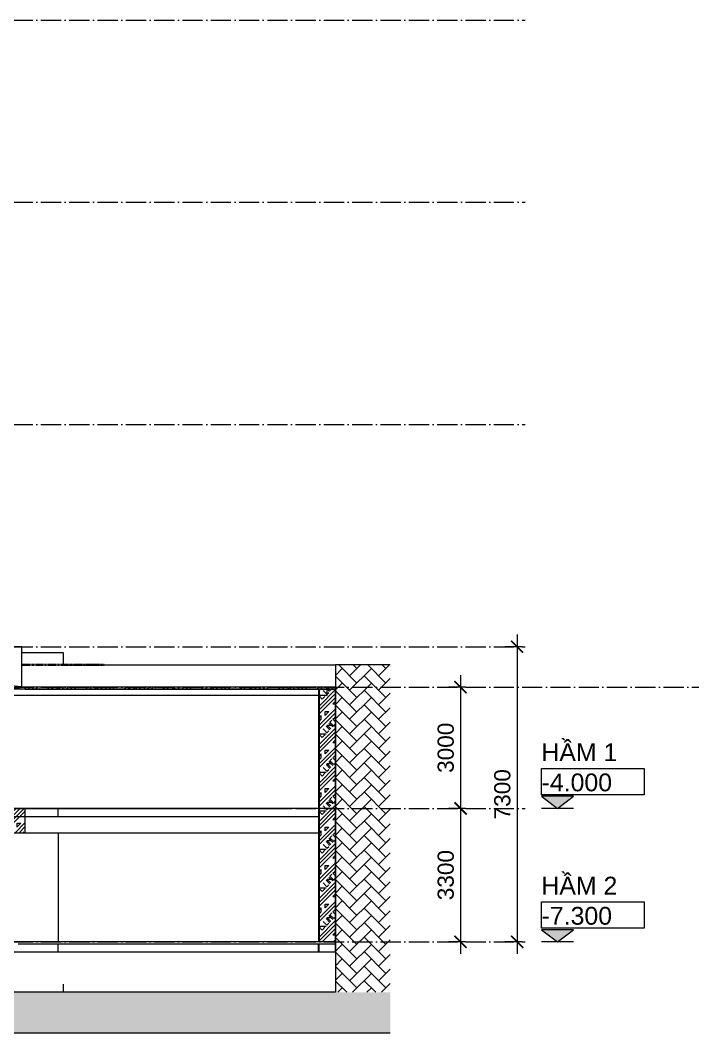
# Model space of a CAD drawing. Header units: millimetres. Extents: x -12680 to 112808, y -16580 to 93550.
# Drawn here: x 96025 to 112808, y -9550 to 15500 of the extents above; entities that cross this region are included whole.
import ezdxf

# ---------------------------------------------------------------- set-up
doc = ezdxf.new("R2010")
doc.units = ezdxf.units.MM
doc.linetypes.add('Double Dash 3_8_', pattern=[25.4, 9.525, -3.175, 3.175, -3.175, 3.175, -3.175])
doc.linetypes.add('Grid Line', pattern=[14, 10, -2, 0, -2])
for name, color, linetype, lineweight in [('DIM', 1, 'Continuous', 5), ('Duong Ranh', 83, 'Double Dash 3_8_', 35), ('HATCH-TUONG', 152, 'Continuous', 9), ('KH', 6, 'Continuous', 5), ('NET CAT', 3, 'Continuous', 5), ('NET CATConcrete', 3, 'Continuous', 5), ('NET THAY 2', 55, 'Continuous', 5), ('NET-CAT', 3, 'Continuous', 9), ('NET-THAY', 2, 'Continuous', 15), ('TRUC', 225, 'Continuous', 5)]:
    doc.layers.add(name, color=color, linetype=linetype, lineweight=lineweight)
doc.styles.add('Arial', font='arial_1.ttf', dxfattribs={"height": 440})
doc.styles.add('TA1', font='arial_1.ttf')
doc.dimstyles.new('D_200_KTx2', dxfattribs={"dimtxt": 400, "dimasz": 300, "dimexe": 300, "dimexo": 300, "dimgap": 160, "dimtad": 1, "dimdec": 0, "dimzin": 9, "dimtxsty": 'TA1', "dimblk": 'ARCHTICK', "dimcen": 1, "dimdle": 300, "dimclrd": 256, "dimclre": 256, "dimclrt": 7, "dimadec": 0, "dimazin": 0, "dimtfac": 1, "dimtdec": 0, "dimtix": 1, "dimtmove": 1, "dimatfit": 3, "dimldrblk": 'ARCHTICK', "dimfxl": 0, "dimtolj": 1, "dimtzin": 0, "dimlwd": -1, "dimlwe": -1, "dimarcsym": 0})
pattern_1 = [(45, (41557.3, 40400), (-476.2456, 476.2456), []), (45, (41652.6, 40400), (-476.2456, 476.2456), []), (45, (41462.1, 40400), (-476.2456, 476.2456), []), (45, (41938.3, 40400), (-476.2456, 476.2456), []), (45, (42033.6, 40400), (-476.2456, 476.2456), []), (0, (41843.1, 40495.25), (0, 952.5), [95.25, -857.25]), (0, (41938.3, 40590.5), (0, 952.5), [95.25, -857.25]), (45, (41843.1, 40495.25), (0, 952.491), [134.684, -1212.342]), (45, (41938.3, 40495.25), (0, 952.491), [134.684, -1212.342]), (0, (41843.1, 40495.25), (0, 952.5), [95.25, -857.25]), (90, (41366.8, 40495.25), (-952.5, 6e-14), [95.25, -857.25]), (90, (41462.1, 40495.25), (-952.5, 6e-14), [190.5, -762]), (45, (41366.8, 40590.5), (0, 952.491), [134.684, -1212.342]), (90, (42224.1, 40781), (-952.5, 6e-14), [95.25, -857.25]), (0, (42128.8, 40781), (0, 952.5), [95.25, -857.25]), (45, (42128.8, 40781), (0, 952.491), [134.684, -1212.342]), (0, (42319.3, 40495.25), (0, 952.5), [95.25, -857.25]), (0, (42319.3, 40971.5), (0, 952.5), [95.25, -857.25]), (90, (42509.8, 41066.75), (-952.5, 6e-14), [95.25, -857.25]), (45, (42319.3, 40971.5), (0, 952.491), [269.367, -1077.659]), (45, (42414.6, 40971.5), (0, 952.491), [134.684, -1212.342]), (45, (42605.1, 41162), (0, 952.491), [134.684, -1212.342]), (0, (42605.1, 41257.25), (0, 952.5), [95.25, -857.25]), (90, (42605.1, 41162), (-952.5, 6e-14), [95.25, -857.25]), (0, (41938.3, 41162), (0, 952.5), [95.25, -857.25]), (0, (42128.8, 41257.25), (0, 952.5), [95.25, -857.25]), (90, (42033.6, 41162), (-952.5, 6e-14), [95.25, -857.25]), (90, (42128.8, 41162), (-952.5, 6e-14), [95.25, -857.25]), (45, (41938.3, 41162), (0, 952.491), [134.684, -1212.342]), (45, (42128.8, 41162), (0, 952.491), [134.684, -1212.342]), (135, (41581.06, 40614.8), (-952.491, 6e-14), [134.684, -1212.342]), (135, (41700.2, 40733.4), (-952.491, 6e-14), [134.684, -1212.342]), (135, (41771.64, 40804.8), (-952.491, 6e-14), [134.684, -1212.342]), (135, (41795.45, 40828.6), (-952.491, 6e-14), [134.684, -1212.342]), (135, (41843.1, 40876.25), (-952.491, 6e-14), [134.684, -1212.342]), (135, (41866.9, 40900.06), (-952.491, 6e-14), [134.684, -1212.342]), (135, (41938.3, 40971.5), (-952.491, 6e-14), [134.684, -1212.342]), (135, (41985.95, 41019.1), (-952.491, 6e-14), [134.684, -1212.342]), (45, (41581.06, 40614.8), (0, 952.491), [95.25, -1251.776]), (45, (41700.2, 40733.4), (0, 952.491), [67.361, -1279.665]), (45, (41866.9, 40900.06), (0, 952.491), [67.361, -1279.665]), (45, (41771.64, 40995.3), (0, 952.491), [67.361, -1279.665]), (45, (41938.3, 40971.5), (0, 952.491), [67.361, -1279.665]), (45, (41843.1, 41066.75), (0, 952.491), [67.361, -1279.665]), (0, (41486.3, 40709.5), (0, 952.5), [190.043, -762.457]), (0, (41700.2, 40923.9), (0, 952.5), [95.25, -857.25])]

# ---------------------------------------------------------------- blocks, each defined once
blk = doc.blocks.new('Ramp - Ramp-872244-MẶT CẮT B-B')
at = {"layer": 'NET THAY 2'}
h = blk.add_hatch(dxfattribs=at)
h.set_pattern_fill('FP_41', color=256, style=0, pattern_type=2)
h.set_pattern_definition([(174.251, (96682.94, -1039.85), (-1135.2737, -3.0502), [6024.86, 0]), (0.154, (90688.4, -436.34), (5994.56, -603.51), [1135.28, 0]), (174.251, (97818.21, -1036.8), (-1135.2737, -3.0502), [6024.86, 0]), (0.154, (96682.94, -1039.85), (5994.56, -603.51), [1135.28, 0]), (0.154, (93685.66, -738.1), (5994.56, -603.5), [1135.28, 0]), (173.888, (93692.077, -738.615), (-56539.71764, 6044.744403), [2848.615, -70959.038]), (174.574, (96864.621, -1039.901), (-63351.406087, 6026.006318), [3197.279, -79644.276]), (173.888, (93819.506, -738.272), (-56539.71764, 6044.744403), [2848.615, -70959.038]), (174.574, (96992.049, -1039.558), (-63351.406087, 6026.006318), [3197.279, -79644.276]), (173.888, (93946.935, -737.93), (-56539.71764, 6044.744403), [2848.615, -70959.038]), (174.574, (97119.478, -1039.216), (-63351.406087, 6026.006318), [3197.279, -79644.276]), (173.888, (94074.363, -737.588), (-56539.71764, 6044.744403), [2848.615, -70959.038]), (174.574, (97246.907, -1038.874), (-63351.406087, 6026.006318), [3197.279, -79644.276]), (173.888, (94201.792, -737.245), (-56539.71764, 6044.744403), [2848.615, -70959.038]), (174.574, (97374.335, -1038.531), (-63351.406087, 6026.006318), [3197.279, -79644.276]), (173.888, (94329.221, -736.903), (-56539.71764, 6044.744403), [2848.615, -70959.038]), (174.574, (97501.764, -1038.189), (-63351.406087, 6026.006318), [3197.279, -79644.276]), (173.888, (94456.649, -736.56), (-56539.71764, 6044.744403), [2848.615, -70959.038]), (174.574, (97629.193, -1037.847), (-63351.406087, 6026.006318), [3197.279, -79644.276]), (173.888, (94584.078, -736.218), (-56539.71764, 6044.744403), [2848.615, -70959.038]), (174.574, (97756.622, -1037.504), (-63351.406087, 6026.006318), [3197.279, -79644.276]), (173.888, (94709.272, -735.694), (-56539.71764, 6044.744403), [1857.069, -71950.584]), (174.574, (96777.516, -932.109), (-63351.406087, 6026.006318), [2084.37, -80757.186])])
h.paths.add_polyline_path([(96146, -1050), (91827, -623), (96062, -1050)], flags=0)
at = {"layer": 'NET CAT', "color": 50, "lineweight": 9}
for p, q in [((96148, -1000), (90609, -450)), ((90609, -450), (90609, -500)), ((90609, -500), (96148, -1050)), ((96148, -1050), (96148, -1000))]:
    blk.add_line(p, q, dxfattribs=at)
at = {"layer": 'NET THAY 2', "color": 7}
for p, q in [((90609, -500), (90604, -500)), ((90604, -500), (96062, -1050))]:
    blk.add_line(p, q, dxfattribs=at)
blk = doc.blocks.new('ALC1807-ASCENT PLAZA-TANG 1_2_rvt-1-MẶT CẮT B-B')
at = {"layer": 'NET CAT'}
h = blk.add_hatch(dxfattribs=at)
h.set_pattern_fill('AR-HBONE', color=134, scale=2.5, style=0)
h.paths.add_polyline_path([(105178, -8550), (105178, -450), (103822, -450), (103822, -8550)], flags=0)
h = blk.add_hatch(dxfattribs=at)
h.set_pattern_fill('FP_1', style=0, pattern_type=2)
h.set_pattern_definition(pattern_1)
h.paths.add_polyline_path([(96148, -1050), (103827, -1050), (103827, -1000), (96148, -1000)], flags=0)
h = blk.add_hatch(dxfattribs=at)
h.set_pattern_fill('AR-HBONE', color=134, scale=2.5, style=0)
h.paths.add_polyline_path([(53616, -9550), (105178, -9550), (105178, -8550), (-12679, -8550), (-12679, -9550), (46250, -9550)], flags=0)
at = {"layer": 'Duong Ranh', "color": 130}
for p, q in [((97831, -450), (96065, -450)), ((98099, -450), (97831, -450))]:
    blk.add_line(p, q, dxfattribs=at)
at = {"layer": 'NET-CAT', "lineweight": 15}
for p, q in [((105178, -450), (103822, -450)), ((103822, -450), (103822, -8550)), ((103827, -1000), (96148, -1000)), ((96148, -1000), (96148, -1050)), ((103827, -1050), (103827, -1000)), ((96148, -1050), (103827, -1050)), ((103822, -8550), (-11354, -8550)), ((-12679, -9550), (105178, -9550))]:
    blk.add_line(p, q, dxfattribs=at)
at = {"layer": 'NET-THAY', "color": 10}
for p, q in [((96065, 0), (90264, 0)), ((96065, -992), (96065, 0)), ((97096, -150), (96065, -150)), ((97096, -450), (97096, -150))]:
    blk.add_line(p, q, dxfattribs=at)
at = {"layer": 'NET-THAY', "color": 250, "lineweight": 9}
for p, q in [((97092, -450), (103822, -450)), ((97088, -8350), (97088, -8550))]:
    blk.add_line(p, q, dxfattribs=at)
at = {"color": 250, "lineweight": 9}
blk.add_blockref('Ramp - Ramp-872244-MẶT CẮT B-B', (0, 0), dxfattribs=at)
blk = doc.blocks.new('Level - FamilyAL-CAODO-MD-504840-MẶT CẮT B-B')
at = {"layer": 'KH'}
blk.add_hatch(color=256, dxfattribs=at).paths.add_polyline_path([(108918, 300), (109711, 300), (109318, 0)], flags=0)
for p, q in [((108918, 337), (108918, 989)), ((108918, 989), (111455, 989)), ((111455, 989), (111455, 337)), ((111455, 337), (108918, 337)), ((108918, 300), (109318, 0)), ((109711, 300), (108918, 300)), ((109318, 0), (109711, 300)), ((109711, 0), (108918, 0))]:
    blk.add_line(p, q, dxfattribs=at)
blk = doc.blocks.new('_ARCHTICK')
at = {"color": 0, "linetype": 'ByBlock', "const_width": 0.15}
blk.add_lwpolyline([(-0.5, -0.5), (0.5, 0.5)], dxfattribs=at)
blk = doc.blocks.new('DIMBLOCK28-MẶT CẮT B-B')
at = {"layer": 'Defpoints', "color": 0, "transparency": 16777216}
for p in [(107339, -1000), (106915, -4000), (107339, -4000)]:
    blk.add_point(p, dxfattribs=at)
at = {"layer": 'DIM', "transparency": 16777216}
for p, q in [((106915, -700), (106915, -4300)), ((107039, -1000), (106615, -1000)), ((107039, -4000), (106615, -4000))]:
    blk.add_line(p, q, dxfattribs=at)
at = {"layer": 'DIM', "transparency": 16777216, "xscale": 300, "yscale": 300, "zscale": 300}
for p, rotation in [((106915, -1000), 90), ((106915, -4000), 270)]:
    blk.add_blockref('_ARCHTICK', p, dxfattribs=dict(at, rotation=rotation))
at = {"layer": 'DIM', "color": 7, "transparency": 16777216, "insert": (106551, -2500), "char_height": 400, "attachment_point": 5, "rotation": 90, "style": 'TA1'}
blk.add_mtext('\\A1;3000', dxfattribs=at)
blk = doc.blocks.new('DIMBLOCK29-MẶT CẮT B-B')
at = {"layer": 'Defpoints', "color": 0, "transparency": 16777216}
for p in [(107339, -4000), (106915, -7300), (107339, -7300)]:
    blk.add_point(p, dxfattribs=at)
at = {"layer": 'DIM', "transparency": 16777216}
for p, q in [((106915, -3700), (106915, -7600)), ((107039, -4000), (106615, -4000)), ((107039, -7300), (106615, -7300))]:
    blk.add_line(p, q, dxfattribs=at)
at = {"layer": 'DIM', "transparency": 16777216, "xscale": 300, "yscale": 300, "zscale": 300}
for p, rotation in [((106915, -4000), 90), ((106915, -7300), 270)]:
    blk.add_blockref('_ARCHTICK', p, dxfattribs=dict(at, rotation=rotation))
at = {"layer": 'DIM', "color": 7, "transparency": 16777216, "insert": (106551, -5650), "char_height": 400, "attachment_point": 5, "rotation": 90, "style": 'TA1'}
blk.add_mtext('\\A1;3300', dxfattribs=at)
blk = doc.blocks.new('DIMBLOCK31-MẶT CẮT B-B')
at = {"layer": 'Defpoints', "color": 0, "transparency": 16777216}
for p in [(108739, 0), (108315, -7300), (108739, -7300)]:
    blk.add_point(p, dxfattribs=at)
at = {"layer": 'DIM', "transparency": 16777216}
for p, q in [((108315, 300), (108315, -7600)), ((108439, 0), (108015, 0)), ((108439, -7300), (108015, -7300))]:
    blk.add_line(p, q, dxfattribs=at)
at = {"layer": 'DIM', "transparency": 16777216, "xscale": 300, "yscale": 300, "zscale": 300}
for p, rotation in [((108315, 0), 90), ((108315, -7300), 270)]:
    blk.add_blockref('_ARCHTICK', p, dxfattribs=dict(at, rotation=rotation))
at = {"layer": 'DIM', "color": 7, "transparency": 16777216, "insert": (107951, -3650), "char_height": 400, "attachment_point": 5, "rotation": 90, "style": 'TA1'}
blk.add_mtext('\\A1;7300', dxfattribs=at)

msp = doc.modelspace()

# ---------------------------------------------------------------- hatches: boundary and pattern name
at = {"layer": 'HATCH-TUONG', "lineweight": 5}
h = msp.add_hatch(dxfattribs=at)
h.set_pattern_fill('FP_1', color=256, style=0, pattern_type=2)
h.set_pattern_definition(pattern_1)
h.paths.add_polyline_path([(103416.1, -7300), (103822.4, -7300), (103822.4, -1050), (103416.1, -1050)], flags=0)
at = {"layer": 'NET CATConcrete'}
h = msp.add_hatch(dxfattribs=at)
h.set_pattern_fill('FP_1', color=256, style=0, pattern_type=2)
h.set_pattern_definition([(45, (41557.3, 41450), (-476.2456, 476.2456), []), (45, (41652.6, 41450), (-476.2456, 476.2456), []), (45, (41462.1, 41450), (-476.2456, 476.2456), []), (45, (41938.3, 41450), (-476.2456, 476.2456), []), (45, (42033.6, 41450), (-476.2456, 476.2456), []), (0, (41843.1, 41545.25), (0, 952.5), [95.25, -857.25]), (0, (41938.3, 41640.5), (0, 952.5), [95.25, -857.25]), (45, (41843.1, 41545.25), (0, 952.491), [134.684, -1212.342]), (45, (41938.3, 41545.25), (0, 952.491), [134.684, -1212.342]), (0, (41843.1, 41545.25), (0, 952.5), [95.25, -857.25]), (90, (41366.8, 41545.25), (-952.5, 6e-14), [95.25, -857.25]), (90, (41462.1, 41545.25), (-952.5, 6e-14), [190.5, -762]), (45, (41366.8, 41640.5), (0, 952.491), [134.684, -1212.342]), (90, (42224.1, 41831), (-952.5, 6e-14), [95.25, -857.25]), (0, (42128.8, 41831), (0, 952.5), [95.25, -857.25]), (45, (42128.8, 41831), (0, 952.491), [134.684, -1212.342]), (0, (42319.3, 41545.25), (0, 952.5), [95.25, -857.25]), (0, (42319.3, 42021.5), (0, 952.5), [95.25, -857.25]), (90, (42509.8, 42116.75), (-952.5, 6e-14), [95.25, -857.25]), (45, (42319.3, 42021.5), (0, 952.491), [269.367, -1077.659]), (45, (42414.6, 42021.5), (0, 952.491), [134.684, -1212.342]), (45, (42605.1, 42212), (0, 952.491), [134.684, -1212.342]), (0, (42605.1, 42307.25), (0, 952.5), [95.25, -857.25]), (90, (42605.1, 42212), (-952.5, 6e-14), [95.25, -857.25]), (0, (41938.3, 42212), (0, 952.5), [95.25, -857.25]), (0, (42128.8, 42307.25), (0, 952.5), [95.25, -857.25]), (90, (42033.6, 42212), (-952.5, 6e-14), [95.25, -857.25]), (90, (42128.8, 42212), (-952.5, 6e-14), [95.25, -857.25]), (45, (41938.3, 42212), (0, 952.491), [134.684, -1212.342]), (45, (42128.8, 42212), (0, 952.491), [134.684, -1212.342]), (135, (41581.06, 41664.8), (-952.491, 6e-14), [134.684, -1212.342]), (135, (41700.2, 41783.4), (-952.491, 6e-14), [134.684, -1212.342]), (135, (41771.64, 41854.8), (-952.491, 6e-14), [134.684, -1212.342]), (135, (41795.45, 41878.6), (-952.491, 6e-14), [134.684, -1212.342]), (135, (41843.1, 41926.25), (-952.491, 6e-14), [134.684, -1212.342]), (135, (41866.9, 41950.06), (-952.491, 6e-14), [134.684, -1212.342]), (135, (41938.3, 42021.5), (-952.491, 6e-14), [134.684, -1212.342]), (135, (41985.95, 42069.1), (-952.491, 6e-14), [134.684, -1212.342]), (45, (41581.06, 41664.8), (0, 952.491), [95.25, -1251.776]), (45, (41700.2, 41783.4), (0, 952.491), [67.361, -1279.665]), (45, (41866.9, 41950.06), (0, 952.491), [67.361, -1279.665]), (45, (41771.64, 42045.3), (0, 952.491), [67.361, -1279.665]), (45, (41938.3, 42021.5), (0, 952.491), [67.361, -1279.665]), (45, (41843.1, 42116.75), (0, 952.491), [67.361, -1279.665]), (0, (41486.3, 41759.5), (0, 952.5), [190.043, -762.457]), (0, (41700.2, 41973.9), (0, 952.5), [95.25, -857.25])])
h.paths.add_polyline_path([(96148, -4600), (96148, -4000), (95845.9, -4000), (95845.9, -4600)], flags=0)

# ---------------------------------------------------------------- linework, layer by layer
at = {"layer": 'NET CAT', "lineweight": 13}
for p, q in [((96148, -4000), (95845.9, -4000)), ((96148, -4600), (96148, -4000)), ((95845.9, -4600), (96148, -4600))]:
    msp.add_line(p, q, dxfattribs=at)
at = {"layer": 'NET CATConcrete'}
for p, q in [((96148, -4000), (102733.1, -4000)), ((96148, -4600), (103405.7, -4600))]:
    msp.add_line(p, q, dxfattribs=at)
at = {"layer": 'NET-CAT', "lineweight": 15}
for p, q in [((103614.1, -1050), (83537.5, -1050)), ((83537.5, -1200), (103614.1, -1200)), ((103416.1, -1050), (103416.1, -7300)), ((103614.1, -1200), (103614.1, -1050)), ((103822.4, -4000), (26040.5, -4000)), ((103822.4, -4200), (103822.4, -4000)), ((26040.5, -4200), (103405.7, -4200)), ((103822.4, -7300), (27950.6, -7300)), ((103416.1, -7550), (103416.1, -7350)), ((103822.4, -7550), (103822.4, -7300)), ((27950.6, -7550), (103822.4, -7550))]:
    msp.add_line(p, q, dxfattribs=at)
at = {"layer": 'NET-CAT'}
for p, q in [((103405.7, -1050), (103405.7, -7300)), ((103822.4, -1050), (103614.1, -1050)), ((103822.4, -7300), (103822.4, -1050)), ((103405.7, -7550), (103405.7, -7350)), ((103405.7, -7350), (103822.4, -7350)), ((103822.4, -7350), (103822.4, -7550))]:
    msp.add_line(p, q, dxfattribs=at)
at = {"layer": 'NET-THAY'}
for p, q in [((96961.4, -4200), (96961.4, -4000)), ((96961.4, -4600), (96961.4, -7300)), ((95969.7, -7350), (103405.7, -7350)), ((96961.4, -7550), (96961.4, -7350))]:
    msp.add_line(p, q, dxfattribs=at)
at = {"layer": 'TRUC', "linetype": 'Grid Line', "ltscale": 50}
for p, q in [((-12679, 15500), (108517.8, 15500)), ((-12679, 11000), (108517.8, 11000)), ((-12679, 5500), (108517.8, 5500)), ((-12679, 0), (108517.8, 0)), ((-12679, -1000), (112808.4, -1000)), ((-12679, -4000), (108517.8, -4000)), ((-12679, -7300), (108517.8, -7300))]:
    msp.add_line(p, q, dxfattribs=at)

# ---------------------------------------------------------------- block references
at = {"lineweight": 5}
msp.add_blockref('ALC1807-ASCENT PLAZA-TANG 1_2_rvt-1-MẶT CẮT B-B', (0, 0), dxfattribs=at)
at = {"layer": 'KH'}
for p in [(0, -4000), (0, -7300)]:
    msp.add_blockref('Level - FamilyAL-CAODO-MD-504840-MẶT CẮT B-B', p, dxfattribs=at)

# ---------------------------------------------------------------- texts
at = {"layer": 'KH', "char_height": 440, "attachment_point": 1, "line_spacing_factor": 0.941778, "style": 'Arial'}
for s, insert, width in [('HẦM 1', (108916.4, -2389.9), 2240.886), ('-4.000', (108921.3, -3136.4), 2084.67), ('HẦM 2', (108916.4, -5689.9), 2240.886), ('-7.300', (108921.3, -6436.4), 2084.67)]:
    msp.add_mtext(s, dxfattribs=dict(at, insert=insert, width=width))

# ---------------------------------------------------------------- dimensions: what is measured, and where the dimension line sits
at = {"layer": 'DIM'}
for base, p1, p2, picture, middle in [((108315.1, -7300), (108739.4, 0), (108739.4, -7300), 'DIMBLOCK31-MẶT CẮT B-B', (107950.8, -3650)), ((106915.1, -4000), (107339.4, -1000), (107339.4, -4000), 'DIMBLOCK28-MẶT CẮT B-B', (106550.8, -2500)), ((106915.1, -7300), (107339.4, -4000), (107339.4, -7300), 'DIMBLOCK29-MẶT CẮT B-B', (106550.8, -5650))]:
    dim = msp.add_linear_dim(base=base, p1=p1, p2=p2, angle=90, dimstyle='D_200_KTx2', dxfattribs=at)
    dim.commit()
    dim.dimension.update_dxf_attribs({"geometry": picture, "text_midpoint": middle})

doc.saveas('drawing.dxf')
